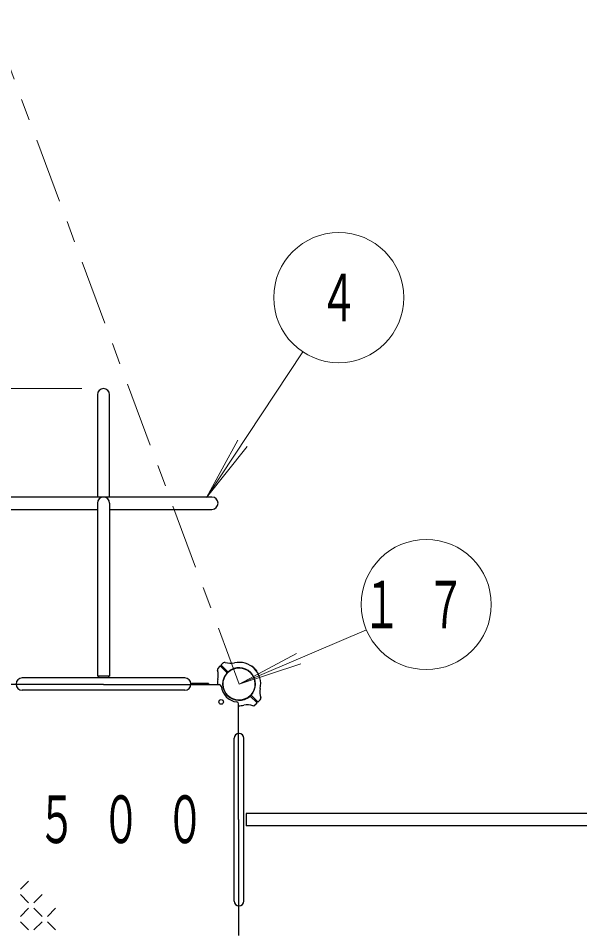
# Model space of a CAD drawing. Units: millimetres on the paper. Extents: x -552 to 0, y -594 to 267.
# Drawn here: x -269.07 to -243.18, y 187.81 to 229.91 of the extents above; entities that cross this region are included whole.
import ezdxf
from ezdxf.enums import TextEntityAlignment as Align

# ---------------------------------------------------------------- set-up
doc = ezdxf.new("R2010")
doc.units = ezdxf.units.MM
doc.linetypes.add('USER2', pattern=[6, 3, -1, 1, -1])
doc.layers.add('LY_1', color=7, linetype='Continuous', lineweight=25)
doc.styles.add('ＭＳ ゴシック', font='')
doc.styles.get('ＭＳ ゴシック').set_extended_font_data('MS Gothic')

msp = doc.modelspace()

# ---------------------------------------------------------------- linework, layer by layer
at = {"layer": 'LY_1', "linetype": 'USER2', "lineweight": 13}
msp.add_line((-270.31, 229.909), (-258.887, 199.228), dxfattribs=at)
at = {"layer": 'LY_1', "lineweight": 13}
for p, q in [((-255.945, 214.534), (-260.382, 207.829)), ((-266.137, 212.845), (-367.704, 212.845)), ((-260.382, 207.829), (-258.951, 210.465)), ((-260.382, 207.829), (-258.515, 210.177)), ((-253.018, 201.72), (-258.887, 199.228)), ((-258.887, 199.228), (-256.239, 200.637)), ((-258.887, 199.228), (-256.034, 200.155)), ((-268.594, 190.146), (-268.969, 189.771)), ((-268.594, 189.146), (-268.969, 189.521)), ((-267.969, 189.521), (-268.344, 189.146)), ((-268.594, 188.896), (-268.969, 188.521)), ((-267.969, 188.521), (-268.344, 188.896)), ((-267.344, 188.896), (-267.719, 188.521)), ((-268.594, 187.896), (-268.969, 188.271)), ((-267.969, 188.271), (-268.344, 187.896)), ((-267.344, 187.896), (-267.719, 188.271))]:
    msp.add_line(p, q, dxfattribs=at)
at = {"layer": 'LY_1', "color": 70}
for p, q in [((-265.42, 212.561), (-265.42, 207.845)), ((-264.854, 207.845), (-264.854, 212.561)), ((-265.137, 207.845), (-270.137, 207.845)), ((-265.42, 207.561), (-265.42, 199.595)), ((-260.137, 207.845), (-265.137, 207.845)), ((-264.854, 207.561), (-264.854, 199.595)), ((-270.137, 207.278), (-265.42, 207.278)), ((-264.854, 207.278), (-260.137, 207.278)), ((-264.854, 199.595), (-265.42, 199.595))]:
    msp.add_line(p, q, dxfattribs=at)
at = {"layer": 'LY_1', "color": 2}
for p, q in [((-259.783, 200.039), (-259.872, 199.944)), ((-259.457, 199.763), (-259.735, 200.04)), ((-259.422, 199.798), (-259.699, 200.076)), ((-259.698, 200.124), (-259.603, 200.213)), ((-258.352, 198.658), (-258.075, 198.38)), ((-258.317, 198.693), (-258.039, 198.416)), ((-258.075, 198.332), (-258.164, 198.25)), ((-257.991, 198.416), (-257.909, 198.505))]:
    msp.add_line(p, q, dxfattribs=at)
at = {"layer": 'LY_1'}
for p, q in [((-258.308, 200.043), (-258.306, 200.045)), ((-265.364, 199.595), (-265.364, 199.511)), ((-264.91, 199.595), (-264.91, 199.511)), ((-258.072, 199.807), (-258.07, 199.809)), ((-261.387, 199.511), (-268.887, 199.511)), ((-260.297, 199.255), (-261.105, 199.255)), ((-260.297, 199.201), (-261.105, 199.201)), ((-260.297, 199.255), (-260.297, 199.201)), ((-261.387, 198.945), (-268.887, 198.945)), ((-259.115, 189.228), (-259.115, 196.728)), ((-258.661, 189.228), (-258.661, 196.728)), ((-221.721, 193.261), (-258.555, 193.261)), ((-258.555, 193.261), (-258.555, 192.695)), ((-221.721, 192.695), (-258.555, 192.695))]:
    msp.add_line(p, q, dxfattribs=at)
at = {"layer": 'LY_1', "color": 4}
for p, q in [((-265.137, 199.203), (-270.477, 199.203)), ((-265.137, 199.203), (-259.797, 199.203)), ((-258.912, 192.978), (-258.912, 198.318)), ((-258.912, 192.978), (-258.912, 187.638))]:
    msp.add_line(p, q, dxfattribs=at)
at = {"layer": 'LY_1', "lineweight": 13}
for centre in [(-254.29, 217.036), (-250.257, 202.892)]:
    msp.add_circle(centre, 3, dxfattribs=at)
at = {"layer": 'LY_1'}
for centre, radius in [((-258.888, 199.228), 0.743), ((-259.712, 198.403), 0.108)]:
    msp.add_circle(centre, radius, dxfattribs=at)
at = {"layer": 'LY_1', "color": 70}
for centre, start, end in [((-265.137, 212.561), 0, 180), ((-265.137, 207.561), 0, 180), ((-260.137, 207.561), 270, 90)]:
    msp.add_arc(centre, 0.283, start, end, dxfattribs=at)
at = {"layer": 'LY_1', "color": 2}
for centre, radius, start, end in [((-259.758, 200.017), 0.0333, 45, 137), ((-259.676, 200.099), 0.0333, 133, 225), ((-259.553, 200.145), 0.0833, 72.4588, 133), ((-259.277, 201.019), 0.833, 252.4588, 282.2728), ((-258.887, 199.228), 0.75, 45, 130.7293), ((-258.887, 199.228), 1, 45, 102.2728), ((-259.804, 199.894), 0.0833, 137, 197.5412), ((-260.678, 199.618), 0.833, 347.7272, 17.5412), ((-258.887, 199.228), 0.75, 139.2707, 225), ((-259.481, 199.739), 0.0333, 319.2707, 45), ((-259.398, 199.821), 0.0333, 225, 310.7293), ((-258.887, 199.228), 0.75, 319.2707, 45), ((-258.887, 199.228), 1, 347.7272, 45), ((-258.887, 199.228), 1, 167.7272, 181.4325), ((-258.887, 199.228), 0.75, 225, 310.7293), ((-258.293, 198.717), 0.0333, 139.2707, 225), ((-257.096, 198.838), 0.833, 167.7272, 197.5412), ((-258.376, 198.634), 0.0333, 45, 130.7293), ((-258.098, 198.357), 0.0333, 313, 45), ((-258.016, 198.439), 0.0333, 225, 317), ((-257.97, 198.562), 0.0833, 317, 17.5412), ((-258.887, 199.228), 1, 268.5675, 282.2728), ((-258.497, 197.436), 0.833, 72.4588, 102.2728), ((-258.221, 198.31), 0.0833, 252.4588, 313)]:
    msp.add_arc(centre, radius, start, end, dxfattribs=at)
at = {"layer": 'LY_1'}
for centre, radius, start, end in [((-258.294, 200.033), 0.0167, 53.6269, 135), ((-258.887, 199.228), 1.017, 45, 53.6269), ((-258.887, 199.228), 1.017, 36.3731, 45), ((-258.082, 199.821), 0.0167, 315, 36.3731), ((-268.887, 199.228), 0.283, 90, 270), ((-261.387, 199.228), 0.283, 270, 90), ((-258.887, 199.228), 0.833, 186.7872, 263.2128), ((-258.888, 196.728), 0.227, 0, 180), ((-258.888, 189.228), 0.227, 180, 0)]:
    msp.add_arc(centre, radius, start, end, dxfattribs=at)
at = {"layer": 'LY_1', "color": 4}
for centre, start, end in [((-259.797, 199.12), 6.7872, 90), ((-258.995, 198.318), 0, 83.2128)]:
    msp.add_arc(centre, 0.0833, start, end, dxfattribs=at)

# ---------------------------------------------------------------- texts
at = {"layer": 'LY_1', "style": 'ＭＳ ゴシック', "width": 0.6}
msp.add_text('４', height=2.199, dxfattribs=at).set_placement((-254.29, 217.036), align=Align.MIDDLE_CENTER)
at = {"layer": 'LY_1', "char_height": 2.199, "style": 'ＭＳ ゴシック'}
for s, insert, attachment_point in [('\\T1.64;\\W0.6;１７', (-250.257, 202.892), 5), ('\\T1.64;\\W0.6;１５００', (-271.137, 192.978), 4)]:
    msp.add_mtext(s, dxfattribs=dict(at, insert=insert, attachment_point=attachment_point))

doc.saveas('drawing.dxf')
